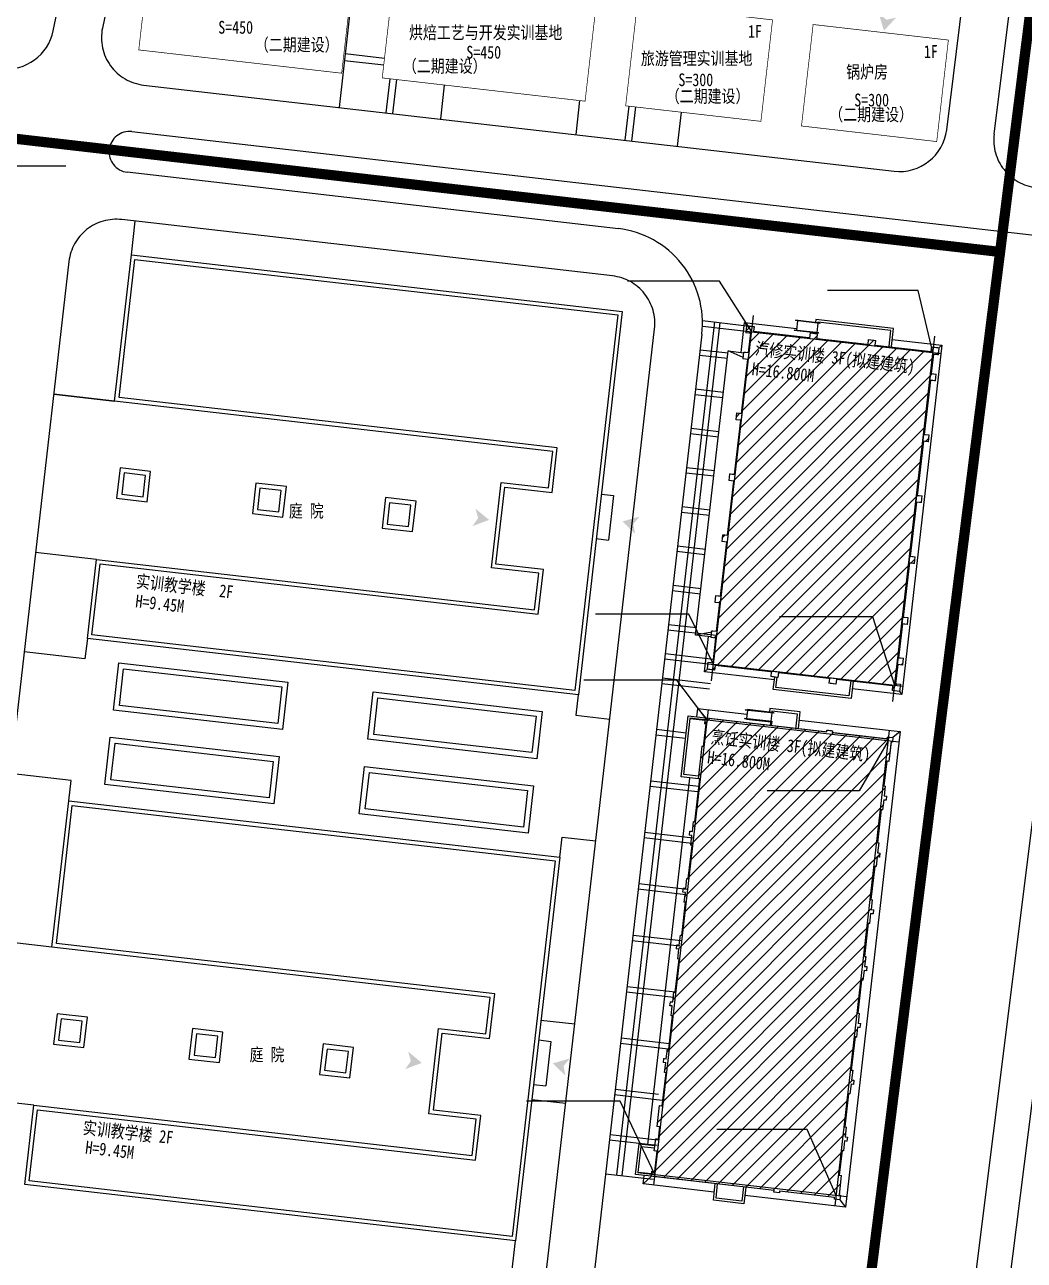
# Model space of a CAD drawing. Extents: x -534 to 560, y 572 to 1344.
# Drawn here: x 170.9 to 317.7, y 901.4 to 1082.8 of the extents above; entities that cross this region are included whole.
import ezdxf

# ---------------------------------------------------------------- set-up
doc = ezdxf.new("R2010")
doc.units = 0
doc.header["$LTSCALE"] = 1000
doc.linetypes.add('DIVIDE', pattern=[1.25, 0.5, -0.25, 0, -0.25, 0, -0.25])
doc.linetypes.add('X5', pattern=[3, 2, -1])
doc.layers.get('0').update_dxf_attribs({"linetype": 'CONTINUOUS'})
for name, color, linetype in [('0-road', 33, 'CONTINUOUS'), ('0-场地', 5, 'CONTINUOUS'), ('DIM_COOR', 3, 'CONTINUOUS'), ('DLSS', 8, 'CONTINUOUS'), ('DOTE', 155, 'CONTINUOUS'), ('PP-COM', 7, 'CONTINUOUS'), ('PUB_TEXT', 7, 'CONTINUOUS'), ('STAIR', 2, 'CONTINUOUS'), ('WALL', 2, 'CONTINUOUS'), ('外轮廓线', 2, 'CONTINUOUS'), ('建筑轮廓', 2, 'CONTINUOUS'), ('用地红线', 1, 'DIVIDE'), ('铺地', 25, 'CONTINUOUS')]:
    doc.layers.add(name, color=color, linetype=linetype)
doc.styles.add('HT', font='simhei.ttf', dxfattribs={"width": 0.8})
pattern_1 = [(45, (0, 0), (-1.122532, 1.122532), [])]

# ---------------------------------------------------------------- blocks, each defined once
blk = doc.blocks.new('qixiulou22222')
at = {"layer": 'DOTE'}
for p, q in [((-91412, 16565), (-91412, 45765)), ((-42212, 16565), (-42212, 45765)), ((-39812, 44565), (-93812, 44565)), ((-39812, 17765), (-93812, 17765))]:
    blk.add_line(p, q, dxfattribs=at)
at = {"layer": 'STAIR', "color": 5}
for p, q in [((-41412, 45365), (-41012, 45765)), ((-93812, 27565), (-93762, 27565)), ((-92362, 27565), (-92312, 27565)), ((-93812, 23965), (-93762, 23965)), ((-93762, 24265), (-92362, 24265)), ((-92362, 23965), (-92312, 23965)), ((-87531, 16965), (-88212, 14665)), ((-46894, 16965), (-46212, 14665))]:
    blk.add_line(p, q, dxfattribs=at)
for points in [[(-92612, 38415), (-92612, 45765), (-41012, 45765), (-41012, 38415)], [(-92612, 45765), (-92212, 45365)], [(-91612, 38415), (-94262, 38415), (-94262, 26915), (-93812, 26915)], [(-42112, 38415), (-39562, 38415), (-39562, 26915), (-41412, 26915)], [(-91612, 38065), (-93912, 38065), (-93912, 27265), (-93712, 27265)], [(-42112, 38065), (-39912, 38065), (-39912, 27265), (-41412, 27265)], [(-93812, 27565), (-93812, 23965)], [(-93762, 27565), (-93762, 23965)], [(-93762, 27265), (-92362, 27265)], [(-92362, 27565), (-92362, 23965)], [(-92312, 27565), (-92312, 23965)], [(-92312, 27265), (-92212, 27265)], [(-41012, 26915), (-41012, 16565), (-46212, 16565)], [(-88212, 16565), (-92612, 16565), (-92612, 24265)], [(-92612, 16565), (-92212, 16965)], [(-46212, 16965), (-46212, 14665), (-88212, 14665), (-88212, 16965)], [(-41012, 16565), (-41412, 16965)]]:
    blk.add_lwpolyline(points, dxfattribs=at)
at = {"layer": '建筑轮廓'}
blk.add_lwpolyline([(-92212, 45365), (-91162, 45365), (-91162, 44665), (-88312, 44665), (-88312, 45365), (-87312, 45365), (-87312, 44665), (-79312, 44665), (-79312, 45365), (-78312, 45365), (-78312, 44665), (-70312, 44665), (-70312, 45365), (-69312, 45365), (-69312, 44665), (-61312, 44665), (-61312, 45365), (-60312, 45365), (-60312, 44665), (-52312, 44665), (-52312, 45365), (-51312, 45365), (-51312, 44652), (-46312, 44652), (-46312, 45365), (-45312, 45365), (-45312, 44665), (-42462, 44665), (-42462, 45365), (-41412, 45365), (-41412, 44315), (-42112, 44315), (-42112, 35965), (-41412, 35965), (-41412, 34965), (-42112, 34965), (-42112, 27365), (-41412, 27365), (-41412, 26365), (-42112, 26365), (-42112, 18015), (-41412, 18015), (-41412, 16965), (-42462, 16965), (-42462, 17665), (-46112, 17665), (-46112, 16965), (-47112, 16965), (-47112, 17665), (-51312, 17665), (-51312, 16965), (-52312, 16965), (-52312, 17665), (-60312, 17665), (-60312, 16965), (-61312, 16965), (-61312, 17665), (-69312, 17665), (-69312, 16965), (-70312, 16965), (-70312, 17665), (-78312, 17665), (-78312, 16965), (-79312, 16965), (-79312, 17665), (-87312, 17665), (-87312, 16965), (-88312, 16965), (-88312, 17665), (-91162, 17665), (-91162, 16965), (-92212, 16965), (-92212, 18015), (-91512, 18015), (-91512, 26365), (-92212, 26365), (-92212, 27365), (-91512, 27365), (-91512, 34965), (-92212, 34965), (-92212, 35965), (-91512, 35965), (-91512, 44315), (-92212, 44315), (-92212, 45365)], dxfattribs=at)
blk = doc.blocks.new('pengrengqixiulouzuobiaodiandingwei')
at = {"layer": 'DIM_COOR', "color": 3, "linetype": 'Continuous'}
for p, q in [((497160.81, 4379428.99), (497147.28, 4379428.99)), ((497165.55, 4379421.57, 1400.93), (497160.81, 4379428.99)), ((497189.99, 4379427.65), (497176.68, 4379427.65)), ((497192.17, 4379418.52, 1400.93), (497189.99, 4379427.65)), ((497156.3, 4379380.09), (497142.61, 4379380.09)), ((497159.93, 4379372.7, 1400.93), (497156.3, 4379380.09)), ((497183.33, 4379379.7), (497169.63, 4379379.7)), ((497186.56, 4379369.64, 1400.93), (497183.33, 4379379.7)), ((497154.57, 4379370.41), (497140.87, 4379370.41)), ((497159, 4379364.55, 1400.93), (497154.57, 4379370.41)), ((497185.62, 4379361.49, 1400.93), (497181.36, 4379354.17)), ((497181.36, 4379354.17), (497167.83, 4379354.17)), ((497146.21, 4379308.6), (497132.46, 4379308.6)), ((497151.33, 4379297.79, 1400.93), (497146.21, 4379308.6)), ((497173.69, 4379304.42), (497160.44, 4379304.42)), ((497177.96, 4379294.73, 1400.93), (497173.69, 4379304.42))]:
    blk.add_line(p, q, dxfattribs=at)
blk = doc.blocks.new('A$C65BE58C7')
at = {"linetype": 'Continuous'}
blk.add_blockref('pengrengqixiulouzuobiaodiandingwei', (-496958.833, -4379114.1, -1400.931), dxfattribs=at)
blk = doc.blocks.new('A$C1FE54304')
at = {"layer": 'DOTE'}
for p, q in [((14333, 42683), (14333, 11766)), ((81533, 42683), (81533, 11766)), ((83083, 41133), (12783, 41133)), ((83083, 14333), (12783, 14333))]:
    blk.add_line(p, q, dxfattribs=at)
at = {"layer": 'STAIR', "color": 5}
for p, q in [((12133, 23633), (12133, 20033)), ((12183, 23933), (12183, 19733)), ((12183, 23933), (12233, 23933)), ((12233, 23933), (12233, 19733)), ((13533, 20033), (13533, 23633)), ((12133, 20033), (12183, 20033)), ((12233, 20033), (13433, 20033)), ((13483, 20033), (13533, 20033)), ((12183, 19733), (12233, 19733)), ((13433, 19733), (13483, 19733))]:
    blk.add_line(p, q, dxfattribs=at)
for points in [[(12783, 27783), (12783, 42683), (83083, 42683), (83083, 27783)], [(12783, 42683), (13783, 41733)], [(82083, 41733), (83083, 42683)], [(14033, 27783), (11583, 27783), (11583, 23283), (12133, 23283)], [(14153, 27433), (11933, 27433), (11933, 23633), (12183, 23633)], [(81833, 27783), (84283, 27783), (84283, 23283), (81833, 23283)], [(81833, 27433), (83933, 27433), (83933, 23633), (81833, 23633)], [(82283, 27783), (84283, 27783), (84283, 23283), (82283, 23283)], [(12233, 23633), (13433, 23633)], [(13433, 19733), (13433, 23783), (14033, 23783)], [(13483, 19733), (13483, 23733), (14033, 23733)], [(13483, 23633), (14033, 23633)], [(83083, 23283), (83083, 12783), (81883, 12783)], [(13983, 12783), (12783, 12783), (12783, 20033)], [(14033, 12783), (12783, 12783), (12783, 20033)], [(12783, 12783), (14033, 14033)], [(23033, 14033), (23033, 11483), (14033, 11483), (14033, 14033)], [(22683, 14033), (22683, 11833), (14383, 11833), (14383, 14033)], [(77283, 12783), (23083, 12783)], [(81833, 13833), (81833, 11483), (77283, 11483), (77283, 13833)], [(81483, 13833), (81483, 11833), (77633, 11833), (77633, 13833)], [(83083, 12783), (81833, 13833)]]:
    blk.add_lwpolyline(points, dxfattribs=at)
at = {"layer": '建筑轮廓', "color": 2}
blk.add_lwpolyline([(13783, 41733), (14433, 41733), (14433, 41533), (17333, 41533), (17333, 41313), (17333, 41233), (20983, 41233), (20983, 41433), (22433, 41433), (22433, 41783), (23033, 41783), (23033, 41433), (24483, 41433), (24483, 41313), (24483, 41233), (29383, 41233), (29383, 41433), (30833, 41433), (30833, 41783), (31433, 41783), (31433, 41433), (32883, 41433), (32883, 41313), (32883, 41233), (37783, 41233), (37783, 41433), (39233, 41433), (39233, 41783), (39833, 41783), (39833, 41433), (41283, 41433), (41283, 41313), (41283, 41233), (46183, 41233), (46183, 41433), (47633, 41433), (47633, 41783), (48233, 41783), (48233, 41433), (49683, 41433), (49683, 41313), (49683, 41233), (54583, 41233), (54583, 41433), (56033, 41433), (56033, 41783), (56633, 41783), (56633, 41433), (58083, 41433), (58083, 41313), (58083, 41233), (62983, 41233), (62983, 41433), (64433, 41433), (64433, 41783), (65033, 41783), (65033, 41433), (66483, 41433), (66483, 41313), (66483, 41233), (71383, 41233), (71383, 41433), (72833, 41433), (72833, 41783), (73433, 41783), (73433, 41433), (74883, 41433), (74883, 41313), (74883, 41233), (78533, 41233), (78533, 41533), (81433, 41533), (81433, 41733), (82083, 41733), (82083, 40933), (81833, 40933), (81833, 32783), (82083, 32783), (82083, 31983), (81833, 31983), (81833, 13833), (81083, 13833), (81083, 14233), (78083, 14233), (78083, 13833), (76283, 13833), (76283, 14153), (76283, 14233), (74483, 14233), (74483, 13833), (71383, 13833), (71383, 14153), (71383, 14233), (66483, 14233), (66483, 14033), (65033, 14033), (65033, 13683), (64433, 13683), (64433, 14033), (62983, 14033), (62983, 14153), (62983, 14233), (58083, 14233), (58083, 14033), (56633, 14033), (56633, 13683), (56033, 13683), (56033, 14033), (54583, 14033), (54583, 14233), (49683, 14233), (49683, 14033), (48233, 14033), (48233, 13683), (47633, 13683), (47633, 14033), (46183, 14033), (46183, 14233), (41283, 14233), (41283, 14033), (39833, 14033), (39833, 13683), (39233, 13683), (39233, 14033), (37783, 14033), (37783, 14233), (32883, 14233), (32883, 14033), (31433, 14033), (31433, 13683), (30833, 13683), (30833, 14033), (29383, 14033), (29383, 14233), (23033, 14233), (23033, 14033), (18233, 14033), (18233, 14233), (14933, 14233), (14933, 14033), (14033, 14033), (14033, 31983), (13783, 31983), (13783, 32783), (14033, 32783), (14033, 40933), (13783, 40933), (13783, 41733)], dxfattribs=at)

msp = doc.modelspace()

# ---------------------------------------------------------------- hatches: boundary and pattern name
at = {"layer": '0-场地'}
for points in [[(297.46, 1083.57), (296.34, 1084.46), (297.1, 1081.97), (298.87, 1083.88)], [(237.48, 1010.39), (236.65, 1009.21), (239.09, 1010.12), (237.09, 1011.77)], [(260.27, 1009.49), (261.19, 1010.6), (258.69, 1009.9), (260.54, 1008.08)], [(227.6, 930.65), (226.77, 929.47), (229.21, 930.38), (227.21, 932.03)], [(250.02, 929.92), (250.94, 931.02), (248.44, 930.32), (250.3, 928.51)]]:
    msp.add_hatch(color=256, dxfattribs=at).paths.add_polyline_path(points)
at = {"layer": '外轮廓线', "ltscale": 0.03}
h = msp.add_hatch(dxfattribs=at)
h.set_pattern_fill('ANSI31', color=5, style=0)
h.set_pattern_definition(pattern_1)
edge = h.paths.add_edge_path()
edge.add_line((271.17, 988.18), (271.29, 989.22))
edge.add_line((271.29, 989.22), (271.98, 989.14))
edge.add_line((271.98, 989.14), (272.4, 992.77))
edge.add_line((272.4, 992.77), (271.7, 992.85))
edge.add_line((271.7, 992.85), (271.82, 993.84))
edge.add_line((271.82, 993.84), (272.51, 993.76))
edge.add_line((272.51, 993.76), (272.99, 997.93))
edge.add_line((272.99, 997.93), (272.3, 998.01))
edge.add_line((272.3, 998.01), (272.41, 999.01))
edge.add_line((272.41, 999.01), (273.11, 998.93))
edge.add_line((273.11, 998.93), (274.02, 1006.87))
edge.add_line((274.02, 1006.87), (273.32, 1006.95))
edge.add_line((273.32, 1006.95), (273.44, 1007.95))
edge.add_line((273.44, 1007.95), (274.13, 1007.87))
edge.add_line((274.13, 1007.87), (275.04, 1015.82))
edge.add_line((275.04, 1015.82), (274.35, 1015.9))
edge.add_line((274.35, 1015.9), (274.46, 1016.89))
edge.add_line((274.46, 1016.89), (275.16, 1016.81))
edge.add_line((275.16, 1016.81), (276.07, 1024.76))
edge.add_line((276.07, 1024.76), (275.38, 1024.84))
edge.add_line((275.38, 1024.84), (275.49, 1025.83))
edge.add_line((275.49, 1025.83), (276.18, 1025.75))
edge.add_line((276.18, 1025.75), (277.1, 1033.7))
edge.add_line((277.1, 1033.7), (276.4, 1033.78))
edge.add_line((276.4, 1033.78), (276.52, 1034.77))
edge.add_line((276.52, 1034.77), (277.21, 1034.69))
edge.add_line((277.21, 1034.69), (277.54, 1037.52))
edge.add_line((277.54, 1037.52), (276.84, 1037.6))
edge.add_line((276.84, 1037.6), (276.96, 1038.65))
edge.add_line((276.96, 1038.65), (278, 1038.53))
edge.add_line((278, 1038.53), (277.92, 1037.83))
edge.add_line((277.92, 1037.83), (286.22, 1036.88))
edge.add_line((286.22, 1036.88), (286.3, 1037.57))
edge.add_line((286.3, 1037.57), (287.29, 1037.46))
edge.add_line((287.29, 1037.46), (287.21, 1036.76))
edge.add_line((287.21, 1036.76), (294.76, 1035.9))
edge.add_line((294.76, 1035.9), (294.84, 1036.59))
edge.add_line((294.84, 1036.59), (295.84, 1036.48))
edge.add_line((295.84, 1036.48), (295.76, 1035.78))
edge.add_line((295.76, 1035.78), (304.05, 1034.83))
edge.add_line((304.05, 1034.83), (304.13, 1035.53))
edge.add_line((304.13, 1035.53), (305.18, 1035.41))
edge.add_line((305.18, 1035.41), (305.06, 1034.36))
edge.add_line((305.06, 1034.36), (304.36, 1034.44))
edge.add_line((304.36, 1034.44), (304.04, 1031.61))
edge.add_line((304.04, 1031.61), (304.73, 1031.53))
edge.add_line((304.73, 1031.53), (304.62, 1030.54))
edge.add_line((304.62, 1030.54), (303.92, 1030.62))
edge.add_line((303.92, 1030.62), (303.01, 1022.67))
edge.add_line((303.01, 1022.67), (303.7, 1022.59))
edge.add_line((303.7, 1022.59), (303.59, 1021.6))
edge.add_line((303.59, 1021.6), (302.89, 1021.68))
edge.add_line((302.89, 1021.68), (301.98, 1013.73))
edge.add_line((301.98, 1013.73), (302.68, 1013.65))
edge.add_line((302.68, 1013.65), (302.56, 1012.66))
edge.add_line((302.56, 1012.66), (301.87, 1012.74))
edge.add_line((301.87, 1012.74), (300.96, 1004.79))
edge.add_line((300.96, 1004.79), (301.65, 1004.71))
edge.add_line((301.65, 1004.71), (301.54, 1003.71))
edge.add_line((301.54, 1003.71), (300.84, 1003.79))
edge.add_line((300.84, 1003.79), (299.93, 995.85))
edge.add_line((299.93, 995.85), (300.62, 995.77))
edge.add_line((300.62, 995.77), (300.51, 994.77))
edge.add_line((300.51, 994.77), (299.8, 994.85))
edge.add_line((299.8, 994.85), (299.23, 989.89))
edge.add_line((299.23, 989.89), (299.94, 989.81))
edge.add_line((299.94, 989.81), (299.83, 988.81))
edge.add_line((299.83, 988.81), (299.13, 988.89))
edge.add_line((299.13, 988.89), (298.81, 986.06))
edge.add_line((298.81, 986.06), (299.5, 985.98))
edge.add_line((299.5, 985.98), (299.38, 984.94))
edge.add_line((299.38, 984.94), (298.34, 985.06))
edge.add_line((298.34, 985.06), (298.42, 985.75))
edge.add_line((298.42, 985.75), (290.12, 986.71))
edge.add_line((290.12, 986.71), (290.04, 986.01))
edge.add_line((290.04, 986.01), (289.05, 986.12))
edge.add_line((289.05, 986.12), (289.13, 986.82))
edge.add_line((289.13, 986.82), (281.58, 987.69))
edge.add_line((281.58, 987.69), (281.5, 986.99))
edge.add_line((281.5, 986.99), (280.51, 987.11))
edge.add_line((280.51, 987.11), (280.59, 987.8))
edge.add_line((280.59, 987.8), (272.29, 988.75))
edge.add_line((272.29, 988.75), (272.21, 988.06))
edge.add_line((272.21, 988.06), (271.17, 988.18))
edge.add_line((271.17, 988.18), (271.29, 989.22))
h = msp.add_hatch(dxfattribs=at)
h.set_pattern_fill('ANSI31', color=5, style=0)
h.set_pattern_definition(pattern_1)
h.paths.add_polyline_path([(298.41, 978.15), (298.33, 977.5), (298.13, 977.53), (297.8, 974.65), (297.58, 974.67), (297.5, 974.68), (297.09, 971.05), (297.29, 971.03), (297.12, 969.59), (297.47, 969.55), (297.4, 968.95), (297.05, 968.99), (296.89, 967.55), (296.77, 967.57), (296.69, 967.58), (296.13, 962.71), (296.33, 962.69), (296.16, 961.24), (296.51, 961.2), (296.44, 960.61), (296.1, 960.65), (295.93, 959.21), (295.81, 959.22), (295.73, 959.23), (295.17, 954.36), (295.37, 954.34), (295.21, 952.9), (295.55, 952.86), (295.49, 952.26), (295.14, 952.3), (294.97, 950.86), (294.85, 950.88), (294.77, 950.89), (294.21, 946.02), (294.41, 945.99), (294.25, 944.55), (294.6, 944.51), (294.53, 943.92), (294.18, 943.96), (294.01, 942.52), (293.89, 942.53), (293.82, 942.54), (293.26, 937.67), (293.46, 937.65), (293.29, 936.21), (293.64, 936.17), (293.57, 935.57), (293.22, 935.61), (293.06, 934.17), (292.94, 934.19), (292.86, 934.2), (292.3, 929.33), (292.5, 929.3), (292.33, 927.86), (292.68, 927.82), (292.61, 927.23), (292.26, 927.27), (292.1, 925.83), (291.98, 925.84), (291.9, 925.85), (291.34, 920.98), (291.54, 920.96), (291.37, 919.52), (291.72, 919.48), (291.65, 918.88), (291.31, 918.92), (291.14, 917.48), (291.02, 917.5), (290.94, 917.51), (290.52, 913.88), (290.82, 913.84), (290.49, 910.96), (290.69, 910.94), (290.62, 910.3), (289.82, 910.39), (289.85, 910.63), (281.75, 911.56), (281.73, 911.32), (280.93, 911.41), (280.96, 911.66), (262.93, 913.73), (263.01, 914.47), (263.41, 914.42), (263.75, 917.41), (263.36, 917.45), (263.56, 919.24), (263.88, 919.2), (263.96, 919.19), (264.16, 920.98), (263.77, 921.03), (264.12, 924.11), (264.44, 924.07), (264.52, 924.06), (265.08, 928.93), (264.88, 928.95), (265.04, 930.39), (264.69, 930.43), (264.76, 931.03), (265.11, 930.99), (265.28, 932.43), (265.4, 932.42), (265.47, 932.41), (266.03, 937.27), (265.83, 937.3), (266, 938.74), (265.65, 938.78), (265.72, 939.37), (266.07, 939.33), (266.23, 940.77), (266.43, 940.75), (266.99, 945.62), (266.79, 945.64), (266.96, 947.08), (266.61, 947.12), (266.68, 947.72), (267.03, 947.68), (267.19, 949.12), (267.39, 949.1), (267.95, 953.97), (267.75, 953.99), (267.92, 955.43), (267.57, 955.47), (267.64, 956.06), (267.98, 956.02), (268.15, 957.47), (268.35, 957.44), (268.91, 962.31), (268.71, 962.33), (268.87, 963.77), (268.53, 963.81), (268.59, 964.41), (268.94, 964.37), (269.11, 965.81), (269.31, 965.79), (270.03, 972.1), (269.83, 972.12), (270.38, 976.89), (270.58, 976.86), (270.95, 980.14), (270.76, 980.17), (270.86, 981.06), (288.69, 979.01), (288.72, 979.26), (289.51, 979.17), (289.49, 978.92), (297.58, 977.99), (297.61, 978.24)])

# ---------------------------------------------------------------- linework, layer by layer
at = {"color": 64}
for p, q in [((184.07, 1027.57), (175.13, 1028.59)), ((175.13, 1028.59), (184.07, 1027.57)), ((181.4, 1004.32), (172.46, 1005.35)), ((181.4, 1004.32), (172.46, 1005.35)), ((172.2, 924.15), (163.26, 925.17))]:
    msp.add_line(p, q, dxfattribs=at)
at = {"color": 99}
msp.add_line((174.87, 947.39), (165.92, 948.42), dxfattribs=at)
at = {"color": 64}
for points in [[(186.53, 1049.03), (187.1, 1053.99)], [(180.07, 992.7), (179.72, 989.71), (170.78, 990.74)], [(252.19, 984.42), (251.85, 981.43), (256.82, 980.86)], [(177.33, 968.85), (177.67, 971.83), (168.73, 972.86)], [(249.46, 960.57), (249.8, 963.55), (254.77, 962.98)], [(251.67, 936.05), (246.71, 936.62)], [(250.34, 924.4), (245.37, 924.97)], [(247.42, 899.01), (242.45, 899.58), (242.99, 904.24)]]:
    msp.add_lwpolyline(points, dxfattribs=at)
at = {"layer": '0-road', "linetype": 'Continuous', "ltscale": 5}
for points in [[(272.19, 1039.19), (266.48, 989.51)], [(272.98, 1039.1), (267.28, 989.42)], [(270.44, 1039.39), (276.96, 1038.64)], [(270.49, 1038.58), (276.87, 1037.84)], [(270, 1034.32), (274.1, 1033.85)], [(270.09, 1035.12), (274.19, 1034.65)], [(269.43, 1029.35), (273.53, 1028.88)], [(269.34, 1028.56), (273.43, 1028.09)], [(268.77, 1023.59), (272.86, 1023.12)], [(268.68, 1022.8), (272.77, 1022.33)], [(268.02, 1017.04), (272.11, 1016.57)], [(268.11, 1017.83), (272.2, 1017.36)], [(267.36, 1011.27), (271.45, 1010.8)], [(267.45, 1012.07), (271.54, 1011.6)], [(266.69, 1005.51), (270.79, 1005.04)], [(266.78, 1006.31), (270.88, 1005.84)], [(266.12, 1000.54), (270.22, 1000.07)], [(266.03, 999.75), (270.13, 999.28)], [(265.46, 994.78), (269.56, 994.31)], [(265.37, 993.99), (272.45, 993.17)], [(266.48, 989.51), (257.81, 913.93)], [(267.28, 989.42), (258.6, 913.84)], [(264.88, 989.7), (271.26, 988.97)], [(264.97, 990.49), (272.04, 989.68)], [(264.47, 986.12), (271.45, 985.32)], [(264.56, 986.92), (271.63, 986.1)], [(263.6, 978.57), (267.94, 978.07)], [(263.69, 979.37), (268.03, 978.87)], [(262.73, 971.02), (269.72, 970.22)], [(262.83, 971.82), (269.9, 971)], [(261.96, 964.26), (269.03, 963.45)], [(261.87, 963.47), (268.85, 962.67)], [(261.09, 956.71), (268.17, 955.9)], [(261, 955.92), (267.99, 955.12)], [(260.23, 949.16), (267.3, 948.35)], [(260.13, 948.37), (267.12, 947.57)], [(259.27, 940.82), (266.25, 940.02)], [(259.36, 941.61), (266.43, 940.8)], [(258.4, 933.27), (265.39, 932.47)], [(258.49, 934.06), (265.57, 933.25)], [(257.53, 925.72), (264.52, 924.92)], [(257.62, 926.51), (263.96, 925.78)], [(256.77, 919.08), (263.76, 918.28)], [(256.86, 919.87), (263.85, 919.07)], [(256.2, 914.11), (263.19, 913.31)]]:
    msp.add_lwpolyline(points, dxfattribs=at)
at = {"layer": 'DIM_COOR', "color": 3, "linetype": 'Continuous'}
msp.add_line((163.18, 1062.1, -1400.7), (176.93, 1062.1, -1400.7), dxfattribs=at)
at = {"layer": 'DLSS', "color": 41, "linetype": 'X5'}
for p, q in [((257.24, 1045.94), (185.12, 1054.22)), ((257.24, 1045.94), (185.12, 1054.22)), ((177.36, 1048.06), (157.4, 874.12)), ((177.36, 1048.06), (157.4, 874.12)), ((243.43, 864.24), (263.4, 1038.19)), ((243.43, 864.24), (263.4, 1038.19)), ((270.35, 1037.39), (250.38, 863.44))]:
    msp.add_line(p, q, dxfattribs=at)
for points in [[(337.76, 1056.83), (319.44, 1058.93, -0.416962), (313.29, 1066.75), (319.71, 1118.4, 0.39174), (308.61, 1133.84), (-96.98, 1216.49)], [(258.12, 1052.89), (185.92, 1061.17, -0.372825), (185.92, 1061.17, -0.372825)]]:
    msp.add_lwpolyline(points, format="xyb", dxfattribs=at)
for points in [[(175.06, 1081.94), (187.74, 1144.18, 0.414214), (182.28, 1152.44), (54.14, 1178.55, 0.414214), (45.88, 1173.09), (30.93, 1099.71, 0.439844), (36.99, 1091.36), (167.4, 1076.39, 0.389039)], [(188.34, 1073.98), (298.58, 1061.33, 0.41147), (306.32, 1067.42), (312.77, 1119.26, 0.39174), (307.22, 1126.98), (202.86, 1148.25, 0.414214), (194.6, 1142.79), (182.28, 1082.33, 0.439844)]]:
    msp.add_lwpolyline(points, format="xyb", close=True, dxfattribs=at)
msp.add_lwpolyline([(186.6, 1067.14), (336.89, 1049.88)], dxfattribs=at)
at = {"layer": 'DLSS', "color": 8, "linetype": 'X5', "flags": 128}
for points in [[(306.81, 868.87), (329.52, 1050.73)], [(311.91, 869.34), (334.69, 1050.14)]]:
    msp.add_lwpolyline(points, dxfattribs=at)
at = {"layer": 'DLSS', "color": 41, "linetype": 'X5'}
for centre, radius, start, end in [((186.26, 1064.16), 3, 83.4519, 263.4512), ((184.32, 1047.27), 7, 83.4512, 173.4512), ((184.32, 1047.27), 7, 83.4512, 173.4512), ((256.44, 1038.99), 14, 353.4512, 83.4512), ((256.44, 1038.99), 14, 353.4512, 83.4512), ((256.44, 1038.99), 7, 353.4512, 83.4512), ((256.44, 1038.99), 7, 353.4512, 83.4512)]:
    msp.add_arc(centre, radius, start, end, dxfattribs=at)
at = {"layer": 'PP-COM', "ltscale": 0.03}
msp.add_lwpolyline([(272.05, 988.88), (277.66, 1037.76), (304.29, 1034.7), (298.68, 985.82), (272.05, 988.88)], dxfattribs=at)
at = {"layer": 'PUB_TEXT', "color": 7}
msp.add_line((172.73, 923.48), (237.1, 916.09), dxfattribs=at)
at = {"layer": 'WALL', "ltscale": 10}
for p, q in [((184.74, 1028.09), (187.06, 1048.36)), ((187.06, 1048.36), (258, 1040.22)), ((258, 1040.22), (251.67, 985.08)), ((184.07, 1027.57), (184.07, 1027.57)), ((249.11, 1020.7), (184.74, 1028.09)), ((248.36, 1014.15), (249.11, 1020.7)), ((240.1, 1003.62), (241.4, 1014.95)), ((241.4, 1014.95), (248.36, 1014.15)), ((255.58, 1013.92), (257.37, 1013.72)), ((257.37, 1013.72), (256.62, 1007.16)), ((254.83, 1007.37), (256.62, 1007.16)), ((180.73, 993.22), (181.93, 1003.66)), ((181.93, 1003.66), (246.31, 996.27)), ((247.06, 1002.82), (240.1, 1003.62)), ((246.31, 996.27), (247.06, 1002.82)), ((251.67, 985.08), (180.73, 993.22)), ((175.53, 947.92), (177.86, 968.19)), ((177.86, 968.19), (248.79, 960.05)), ((248.79, 960.05), (242.46, 904.91)), ((174.87, 947.39), (174.87, 947.39)), ((239.91, 940.53), (175.53, 947.92)), ((239.16, 933.97), (239.91, 940.53)), ((230.9, 923.45), (232.2, 934.77)), ((232.2, 934.77), (239.16, 933.97)), ((246.38, 933.75), (248.17, 933.54)), ((248.17, 933.54), (247.41, 926.99)), ((245.63, 927.19), (247.41, 926.99)), ((171.53, 913.05), (172.73, 923.48)), ((237.86, 922.65), (230.9, 923.45)), ((237.1, 916.09), (237.86, 922.65)), ((242.46, 904.91), (171.53, 913.05))]:
    msp.add_line(p, q, dxfattribs=at)
at = {"layer": 'WALL', "ltscale": 10, "const_width": 0.1}
for points in [[(219.14, 1090.62), (217.43, 1075.72), (187.62, 1079.14), (189.33, 1094.04)], [(254.9, 1086.51), (253.19, 1071.61), (223.39, 1075.03), (225.1, 1089.93)], [(280.73, 1083.55), (279.02, 1068.65), (259.15, 1070.93), (260.86, 1085.83)], [(306.56, 1080.59), (304.85, 1065.68), (284.98, 1067.97), (286.69, 1082.87)]]:
    msp.add_lwpolyline(points, close=True, dxfattribs=at)
at = {"layer": '外轮廓线', "ltscale": 0.03, "const_width": 0.12}
msp.add_lwpolyline([(271.17, 988.18), (271.29, 989.22), (271.98, 989.14), (272.4, 992.77), (271.7, 992.85), (271.82, 993.84), (272.51, 993.76), (272.99, 997.93), (272.3, 998.01), (272.41, 999.01), (273.11, 998.93), (274.02, 1006.87), (273.32, 1006.95), (273.44, 1007.95), (274.13, 1007.87), (275.04, 1015.82), (274.35, 1015.9), (274.46, 1016.89), (275.16, 1016.81), (276.07, 1024.76), (275.38, 1024.84), (275.49, 1025.83), (276.18, 1025.75), (277.1, 1033.7), (276.4, 1033.78), (276.52, 1034.77), (277.21, 1034.69), (277.54, 1037.52), (276.84, 1037.6), (276.96, 1038.65), (278, 1038.53), (277.92, 1037.83), (286.22, 1036.88), (286.3, 1037.57), (287.29, 1037.46), (287.21, 1036.76), (294.76, 1035.9), (294.84, 1036.59), (295.84, 1036.48), (295.76, 1035.78), (304.05, 1034.83), (304.13, 1035.53), (305.18, 1035.41), (305.06, 1034.36), (304.36, 1034.44), (304.04, 1031.61), (304.73, 1031.53), (304.62, 1030.54), (303.92, 1030.62), (303.01, 1022.67), (303.7, 1022.59), (303.59, 1021.6), (302.89, 1021.68), (301.98, 1013.73), (302.68, 1013.65), (302.56, 1012.66), (301.87, 1012.74), (300.96, 1004.79), (301.65, 1004.71), (301.54, 1003.71), (300.84, 1003.79), (299.93, 995.85), (300.62, 995.77), (300.51, 994.77), (299.8, 994.85), (299.23, 989.89), (299.94, 989.81), (299.83, 988.81), (299.13, 988.89), (298.81, 986.06), (299.5, 985.98), (299.38, 984.94), (298.34, 985.06), (298.42, 985.75), (290.12, 986.71), (290.04, 986.01), (289.05, 986.12), (289.13, 986.82), (281.58, 987.69), (281.5, 986.99), (280.51, 987.11), (280.59, 987.8), (272.29, 988.75), (272.21, 988.06), (271.17, 988.18), (271.29, 989.22)], dxfattribs=at)
at = {"layer": '外轮廓线', "ltscale": 0.03, "const_width": 0.12, "elevation": 1.49}
msp.add_lwpolyline([(298.41, 978.15), (298.33, 977.5), (298.13, 977.53), (297.8, 974.65), (297.58, 974.67), (297.5, 974.68), (297.09, 971.05), (297.29, 971.03), (297.12, 969.59), (297.47, 969.55), (297.4, 968.95), (297.05, 968.99), (296.89, 967.55), (296.77, 967.57), (296.69, 967.58), (296.13, 962.71), (296.33, 962.69), (296.16, 961.24), (296.51, 961.2), (296.44, 960.61), (296.1, 960.65), (295.93, 959.21), (295.81, 959.22), (295.73, 959.23), (295.17, 954.36), (295.37, 954.34), (295.21, 952.9), (295.55, 952.86), (295.49, 952.26), (295.14, 952.3), (294.97, 950.86), (294.85, 950.88), (294.77, 950.89), (294.21, 946.02), (294.41, 945.99), (294.25, 944.55), (294.6, 944.51), (294.53, 943.92), (294.18, 943.96), (294.01, 942.52), (293.89, 942.53), (293.82, 942.54), (293.26, 937.67), (293.46, 937.65), (293.29, 936.21), (293.64, 936.17), (293.57, 935.57), (293.22, 935.61), (293.06, 934.17), (292.94, 934.19), (292.86, 934.2), (292.3, 929.33), (292.5, 929.3), (292.33, 927.86), (292.68, 927.82), (292.61, 927.23), (292.26, 927.27), (292.1, 925.83), (291.98, 925.84), (291.9, 925.85), (291.34, 920.98), (291.54, 920.96), (291.37, 919.52), (291.72, 919.48), (291.65, 918.88), (291.31, 918.92), (291.14, 917.48), (291.02, 917.5), (290.94, 917.51), (290.52, 913.88), (290.82, 913.84), (290.49, 910.96), (290.69, 910.94), (290.62, 910.3), (289.82, 910.39), (289.85, 910.63), (281.75, 911.56), (281.73, 911.32), (280.93, 911.41), (280.96, 911.66), (262.93, 913.73), (263.01, 914.47), (263.41, 914.42), (263.75, 917.41), (263.36, 917.45), (263.56, 919.24), (263.88, 919.2), (263.96, 919.19), (264.16, 920.98), (263.77, 921.03), (264.12, 924.11), (264.44, 924.07), (264.52, 924.06), (265.08, 928.93), (264.88, 928.95), (265.04, 930.39), (264.69, 930.43), (264.76, 931.03), (265.11, 930.99), (265.28, 932.43), (265.4, 932.42), (265.47, 932.41), (266.03, 937.27), (265.83, 937.3), (266, 938.74), (265.65, 938.78), (265.72, 939.37), (266.07, 939.33), (266.23, 940.77), (266.43, 940.75), (266.99, 945.62), (266.79, 945.64), (266.96, 947.08), (266.61, 947.12), (266.68, 947.72), (267.03, 947.68), (267.19, 949.12), (267.39, 949.1), (267.95, 953.97), (267.75, 953.99), (267.92, 955.43), (267.57, 955.47), (267.64, 956.06), (267.98, 956.02), (268.15, 957.47), (268.35, 957.44), (268.91, 962.31), (268.71, 962.33), (268.87, 963.77), (268.53, 963.81), (268.59, 964.41), (268.94, 964.37), (269.11, 965.81), (269.31, 965.79), (270.03, 972.1), (269.83, 972.12), (270.38, 976.89), (270.58, 976.86), (270.95, 980.14), (270.76, 980.17), (270.86, 981.06), (288.69, 979.01), (288.72, 979.26), (289.51, 979.17), (289.49, 978.92), (297.58, 977.99), (297.61, 978.24), (298.41, 978.15)], dxfattribs=at)
at = {"layer": '建筑轮廓', "color": 2}
for p, q in [((184.07, 1027.57), (186.54, 1049.03)), ((186.54, 1049.03), (258.66, 1040.75)), ((258.66, 1040.75), (252.2, 984.42)), ((248.45, 1020.18), (184.07, 1027.57)), ((247.83, 1014.81), (248.45, 1020.18)), ((239.44, 1003.09), (240.88, 1015.61)), ((240.88, 1015.61), (247.83, 1014.81)), ((180.07, 992.7), (181.4, 1004.32)), ((181.4, 1004.32), (245.78, 996.93)), ((246.4, 1002.29), (239.44, 1003.09)), ((245.78, 996.93), (246.4, 1002.29)), ((252.2, 984.42), (180.07, 992.7)), ((174.87, 947.39), (177.33, 968.85)), ((177.33, 968.85), (249.46, 960.57)), ((249.46, 960.57), (242.99, 904.24)), ((239.25, 940), (174.87, 947.39)), ((238.63, 934.64), (239.25, 940)), ((230.24, 922.92), (231.67, 935.44)), ((231.67, 935.44), (238.63, 934.64)), ((170.87, 912.52), (172.2, 924.15)), ((172.2, 924.15), (236.58, 916.76)), ((237.19, 922.12), (230.24, 922.92)), ((236.58, 916.76), (237.19, 922.12)), ((242.99, 904.24), (170.87, 912.52))]:
    msp.add_line(p, q, dxfattribs=at)
at = {"layer": '用地红线', "color": 1, "linetype": 'DIVIDE', "ltscale": 0.03, "const_width": 1.5}
msp.add_lwpolyline([(324.74, 1133.62), (-188.72, 1238.21), (-407.32, 1282.83), (-445.89, 849.16), (278.35, 766.02), (323.89, 1126.53), (324.74, 1133.62), (324.74, 1133.62), (324.74, 1133.62)], close=True, dxfattribs=at)
at = {"layer": '用地红线', "color": 5, "linetype": 'DIVIDE', "ltscale": 0.02, "const_width": 1.5}
msp.add_lwpolyline([(-96.73, 1219.35), (324.74, 1133.62), (324.74, 1133.62), (314.16, 1049.47), (-107.55, 1097.93), (-96.73, 1219.35)], close=True, dxfattribs=at)
at = {"layer": '铺地'}
for p, q in [((219.8, 1094.8), (217.04, 1070.7)), ((217.94, 1078.6), (223.72, 1077.93)), ((217.83, 1077.6), (223.61, 1076.94)), ((224.5, 1074.9), (223.93, 1069.9)), ((225.5, 1074.79), (224.92, 1069.78)), ((232.51, 1073.98), (231.94, 1069)), ((252.38, 1071.7), (251.81, 1066.72)), ((259.6, 1070.88), (259.02, 1065.87)), ((260.59, 1070.77), (260.01, 1065.75)), ((267.28, 1070), (266.71, 1065))]:
    msp.add_line(p, q, dxfattribs=at)
for points in [[(184.37, 1013.3), (188.84, 1012.78), (189.35, 1017.25), (184.88, 1017.77)], [(185.12, 1013.89), (188.25, 1013.53), (188.6, 1016.66), (185.48, 1017.02)], [(204.32, 1011.06), (208.79, 1010.54), (209.31, 1015.02), (204.84, 1015.53)], [(205.07, 1011.65), (208.2, 1011.29), (208.56, 1014.42), (205.43, 1014.78)], [(223.38, 1008.92), (227.85, 1008.4), (228.36, 1012.88), (223.89, 1013.39)], [(224.13, 1009.51), (227.25, 1009.15), (227.61, 1012.28), (224.48, 1012.64)], [(184.69, 989.14), (209.53, 986.29), (208.73, 979.34), (183.89, 982.19)], [(185.4, 988.26), (208.64, 985.59), (208.03, 980.22), (184.78, 982.89)], [(222.05, 984.86), (246.88, 982), (246.09, 975.05), (221.25, 977.9)], [(222.75, 983.97), (246, 981.3), (245.38, 975.94), (222.13, 978.61)], [(183.44, 978.22), (208.27, 975.36), (207.48, 968.41), (182.64, 971.26)], [(184.14, 977.33), (207.39, 974.66), (206.77, 969.3), (183.53, 971.97)], [(220.79, 973.93), (245.63, 971.08), (244.83, 964.12), (219.99, 966.97)], [(221.5, 973.04), (244.74, 970.37), (244.13, 965.01), (220.88, 967.68)], [(175.09, 933.13), (179.56, 932.62), (180.08, 937.09), (175.61, 937.6)], [(175.84, 933.72), (178.97, 933.36), (179.33, 936.49), (176.2, 936.85)], [(195, 930.94), (199.47, 930.43), (199.99, 934.9), (195.52, 935.41)], [(195.75, 931.53), (198.88, 931.17), (199.24, 934.3), (196.11, 934.66)], [(214.18, 928.7), (218.65, 928.19), (219.17, 932.66), (214.7, 933.17)], [(214.93, 929.3), (218.06, 928.94), (218.42, 932.07), (215.29, 932.42)]]:
    msp.add_lwpolyline(points, close=True, dxfattribs=at)

# ---------------------------------------------------------------- block references
at = {"color": 2, "xscale": 0.001000000000164934, "yscale": 0.00100000000026057, "zscale": 0.001, "rotation": 263.4511615105985}
msp.add_blockref('qixiulou22222', (249.59, 948.97), dxfattribs=at)
at = {"layer": 'PP-COM', "ltscale": 0.03}
msp.add_blockref('A$C65BE58C7', (70.95, 730.28), dxfattribs=at)
at = {"layer": 'PP-COM', "ltscale": 0.03, "xscale": 0.0009999999999999996, "yscale": 0.001, "zscale": 0.001, "rotation": 263.4511615105943}
msp.add_blockref('A$C1FE54304', (258.52, 996.6, 1.49), dxfattribs=at)

# ---------------------------------------------------------------- texts
at = {"layer": 'PUB_TEXT', "color": 7, "style": 'HT', "width": 0.8}
for s, height, p in [('S=450', 1.878, (199.3, 1081.52)), ('烘焙工艺与开发实训基地', 1.8776, (227.32, 1080.75)), ('S=450', 1.878, (235.74, 1077.86)), ('旅游管理实训基地', 1.878, (261.38, 1076.95)), ('锅炉房', 1.878, (291.55, 1074.97)), ('S=300', 1.878, (266.9, 1073.82)), ('S=300', 1.878, (292.73, 1070.85)), ('庭 院', 1.878, (209.67, 1010.5)), ('庭 院', 1.878, (203.9, 930.66))]:
    msp.add_text(s, height=height, dxfattribs=at).set_placement(p)
for s, rotation, p in [('1F', 0.6031, (277.14, 1080.92)), ('1F', 0.6031, (302.97, 1077.95)), ('实训教学楼  2F', 353.4151, (187.15, 1000.23)), ('H=9.45M', 353.4151, (187.06, 997.31)), ('实训教学楼 2F', 353.4151, (179.33, 919.99)), ('H=9.45M', 353.4151, (179.7, 917.09))]:
    msp.add_text(s, height=1.878, rotation=rotation, dxfattribs=at).set_placement(p)
at = {"layer": 'PUB_TEXT', "color": 6, "style": 'HT', "width": 0.8}
for p in [(204.68, 1078.96), (226.42, 1075.82), (265.04, 1071.4), (289.06, 1068.72)]:
    msp.add_text('（二期建设）', height=1.878, dxfattribs=at).set_placement(p)
for s, height, p in [('汽修实训楼 3F(拟建建筑)', 1.8776, (278.11, 1034.4)), ('H=16.800M', 1.878, (277.61, 1031.4)), ('烹饪实训楼 3F(拟建建筑)', 1.8776, (271.57, 977.38)), ('H=16.800M', 1.878, (271.07, 974.38))]:
    msp.add_text(s, height=height, rotation=353.4151, dxfattribs=at).set_placement(p)

doc.saveas('drawing.dxf')
